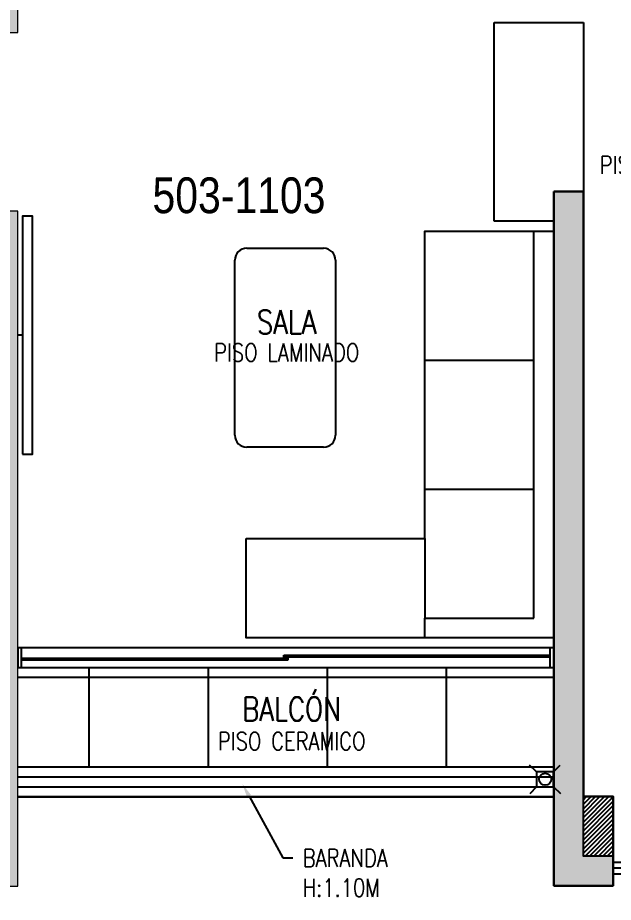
# Model space of a CAD drawing. Header units: millimetres. Extents: x 98 to 155, y -181 to 127.
# Drawn here: x 107.64 to 110.64, y 14.066 to 18.523 of the extents above; entities that cross this region are included whole.
import ezdxf
from ezdxf import colors
from ezdxf.entities.mleader import LeaderData, LeaderLine
from ezdxf.enums import TextEntityAlignment as Align
from ezdxf.math import Vec2, Vec3

# ---------------------------------------------------------------- set-up
doc = ezdxf.new("R2010")
doc.units = ezdxf.units.MM
doc.header["$LTSCALE"] = 15
doc.linetypes.add('X-REF_DP_Arquitectura$0$HIDDEN', pattern=[0.375, 0.25, -0.125])
doc.layers.get('0').update_dxf_attribs({"color": 250})
for name, color, linetype in [('A-BARANDAS', 250, 'Continuous'), ('A-HATCH', 250, 'Continuous'), ('A-MOBILIARIO', 250, 'Continuous'), ('A-MURO BAJO', 250, 'Continuous'), ('A-NUMERACIONDEP', 251, 'Continuous'), ('A-TEXTO-ACABADO PISO', 250, 'Continuous'), ('A_30_DispositivosSanit', 250, 'Continuous'), ('A_50_TextoAmbiente', 252, 'Continuous'), ('A_50_TextoIndicaciones', 250, 'Continuous'), ('A_50_Vigas', 250, 'X-REF_DP_Arquitectura$0$HIDDEN'), ('A_60_HatchEstructuras', 250, 'Continuous'), ('DLP_MOBILIARIO FIJO', 250, 'Continuous'), ('L6 Linea fina', 141, 'Continuous')]:
    doc.layers.add(name, color=color, linetype=linetype)
doc.layers.add('A-MUROS', color=252, linetype='Continuous', lineweight=30)
doc.layers.add('A_20_Estructuras', color=250, linetype='Continuous', lineweight=18)
doc.styles.add('JNV ING', font='romans.shx', dxfattribs={"width": 0.7, "oblique": 8, "height": 0.15})
doc.styles.add('R80', font='ARIALN.TTF', dxfattribs={"height": 2.03})
doc.styles.add('ROMANS', font='romans.shx', dxfattribs={"width": 0.8})
doc.styles.add('TXT_COTAS', font='romans.shx', dxfattribs={"width": 0.8})

# ---------------------------------------------------------------- blocks, each defined once
blk = doc.blocks.new('EF-TP')
at = {"layer": 'A_60_HatchEstructuras'}
h = blk.add_hatch(color=256, dxfattribs=at)
h.dxf.hatch_style = 1
h.paths.add_polyline_path([(-1.2, -7), (1.6, -7), (1.6, -7.6), (1.75, -7.6), (1.75, -7), (4.5, -7), (4.5, -9.55), (4.65, -9.55), (4.65, -7), (7.5001, -7), (7.5001, -6.85), (4.65, -6.85), (4.65, -4.3), (4.5, -4.3), (4.5, -6.85), (1.75, -6.85), (1.75, -6.25), (1.6, -6.25), (1.6, -6.85), (-1.2, -6.85), (-1.2, -2.9), (-1.15, -2.9), (-1.15, -2.8), (-1.35, -2.8), (-1.35, -11.05), (-1.15, -11.05), (-1.15, -10.95), (-1.2, -10.95)])
h.paths.add_polyline_path([(1.75, -8.35), (1.6, -8.35), (1.6, -9.55), (3.75, -9.55), (3.75, -9.4), (3.3, -9.4), (3.3, -7.8), (3.1, -7.8), (3.1, -9.4), (1.75, -9.4)], flags=17)
h.paths.add_polyline_path([(3.3, -4.45), (3.75, -4.45), (3.75, -4.3), (1.6, -4.3), (1.6, -5.5), (1.7468, -5.5), (1.75, -5.5), (1.75, -4.45), (3.1, -4.45), (3.1, -6.05), (3.3, -6.05)], flags=17)
h = blk.add_hatch(color=256, dxfattribs=at)
h.dxf.hatch_style = 1
h.paths.add_polyline_path([(9.15, -7.725), (10.65, -7.725), (10.65, -8.475), (10.8, -8.475), (10.8, -7.525), (9, -7.525), (9, -8.4), (7.5, -8.4), (7.5, -7.9), (7.35, -7.9), (7.35, -8.6), (9, -8.6), (9, -13.79), (9.15, -13.79)])
h.paths.add_polyline_path([(7.5, -10.35), (7.35, -10.35), (7.35, -13.85), (7.65, -13.85), (7.65, -13.7), (7.5, -13.7)])
h.paths.add_polyline_path([(10.8, -10.625), (10.65, -10.625), (10.65, -13.7), (10.5, -13.7), (10.5, -13.85), (10.8, -13.85)])
h = blk.add_hatch(color=256, dxfattribs=at)
h.dxf.hatch_style = 1
h.paths.add_polyline_path([(1.75, -10.45), (0, -10.45), (0, -13.85), (1.35, -13.85), (1.35, -13.7), (0.15, -13.7), (0.15, -10.6), (1.75, -10.6)])
h.paths.add_polyline_path([(2.7, -10.45), (2.55, -10.45), (2.55, -13.85), (2.7, -13.85)])
h.paths.add_polyline_path([(4.65, -10.45), (3.5, -10.45), (3.5, -10.6), (4.5, -10.6), (4.5, -13.7), (3.9, -13.7), (3.9, -13.85), (4.65, -13.85)])
at = {"layer": 'A_20_Estructuras'}
blk.add_lwpolyline([(-1.35, -2.8), (-1.35, -11.05), (-1.15, -11.05), (-1.15, -10.95), (-1.2, -10.95), (-1.2, -7), (1.6, -7), (1.6, -7.6), (1.75, -7.6), (1.75, -7), (4.5, -7), (4.5, -9.55), (4.65, -9.55), (4.65, -7), (7.5001, -7), (7.5001, -6.85)], dxfattribs=at)
for points in [[(7.5, -10.35), (7.35, -10.35), (7.35, -13.85), (7.65, -13.85), (7.65, -13.7), (7.5, -13.7)], [(4.65, -10.45), (3.5, -10.45), (3.5, -10.6), (4.5, -10.6), (4.5, -13.7), (3.9, -13.7), (3.9, -13.85), (4.65, -13.85)]]:
    blk.add_lwpolyline(points, close=True, dxfattribs=at)
at = {"layer": 'A_50_Vigas'}
for p, q in [((4.65, -13.4), (7.35, -13.4)), ((9, -13.79), (7.65, -13.79))]:
    blk.add_line(p, q, dxfattribs=at)
blk = doc.blocks.new('_Dot')
at = {"color": 0, "linetype": 'ByBlock', "lineweight": -2}
blk.add_line((-0.5, 0), (-1, 0), dxfattribs=at)
at = {"color": 0, "linetype": 'ByBlock', "const_width": 0.5}
blk.add_lwpolyline([(-0.25, 0, 1), (0.25, 0, 1)], format="xyb", close=True, dxfattribs=at)
blk = doc.blocks.new('MESA CENTRO')
for p, q in [((-0.1937, 0), (0.1937, 0)), ((-0.2537, -0.9421), (-0.2537, -0.06)), ((0.2537, -0.06), (0.2537, -0.9421)), ((0.1937, -1.0021), (-0.1937, -1.0021))]:
    blk.add_line(p, q)
for centre, start, end in [((-0.1937, -0.06), 90, 180), ((0.1937, -0.06), 0, 90), ((-0.1937, -0.9421), 180, 270), ((0.1937, -0.9421), 270, 0)]:
    blk.add_arc(centre, 0.06, start, end)
blk = doc.blocks.new('SOFA SEC')
for p, q in [((0, 0.65), (0.1, 0.65)), ((0.1, 0.65), (0.1, 0.1)), ((0.5, 0.65), (0.1, 0.65)), ((0.75, 0.65), (0.75, 0.1)), ((1.4, 0.65), (1.4, 0.1)), ((0.1, 0.1), (2.05, 0.1))]:
    blk.add_line(p, q)
blk.add_lwpolyline([(0.5, 1.55), (0.5, 0.65), (2.05, 0.65), (2.05, 0), (0, 0), (0, 1.55)], close=True)
blk = doc.blocks.new('A$C67C01FD6')
blk.add_line((0.025, 0), (0, 0))
blk.add_lwpolyline([(0.025, 0.6), (0.075, 0.6), (0.075, -0.6), (0.025, -0.6), (0.025, 0.6)])
blk = doc.blocks.new('DPTO 65')
at = {"layer": 'A-HATCH'}
h = blk.add_hatch(dxfattribs=at)
h.set_pattern_fill('ANSI31', color=256, scale=0.005)
h.set_pattern_definition([(45, (-50.050001, -4.05), (-0.01122532, 0.01122532), [])])
h.paths.add_polyline_path([(-8.85, 6.55), (-9, 6.55), (-9, 6.85), (-8.85, 6.85)])
h = blk.add_hatch(dxfattribs=at)
h.set_pattern_fill('_USER', color=256, scale=0.6, double=1, pattern_type=0)
h.set_pattern_definition([(0, (-6, 6.4), (0, 0.6), []), (90, (-6, 6.4), (-0.6, 4e-17), [])])
h.paths.add_polyline_path([(-8.7, 6.4), (-6, 6.4), (-6, 5.9), (-8.7, 5.9)])
at = {"elevation": 0}
blk.add_lwpolyline([(-9, 6.88), (-10.35, 6.88), (-10.35, 6.91), (-9, 6.91)], close=True, dxfattribs=at)
at = {"layer": 'A-BARANDAS', "elevation": 0}
for points in [[(-6, 6.5), (-8.7, 6.5)], [(-6, 6.45), (-8.7, 6.45)]]:
    blk.add_lwpolyline(points, dxfattribs=at)
at = {"layer": 'A-HATCH'}
blk.add_lwpolyline([(-8.85, 6.55), (-9, 6.55), (-9, 6.85), (-8.85, 6.85)], close=True, dxfattribs=at)
at = {"layer": 'A-MURO BAJO'}
for p, q in [((-6.02, 5.9, 0), (-8.68, 5.9, 0)), ((-8.68, 5.8, 0), (-6.02, 5.8, 0)), ((-8.7, 3.65), (-8.4, 3.65)), ((-8.4, 3.65), (-8.4, 2.65)), ((-8.85, 2.65), (-8.85, 3.5)), ((-8.4, 2.65), (-8.85, 2.65))]:
    blk.add_line(p, q, dxfattribs=at)
at = {"layer": 'A-MURO BAJO', "elevation": 0}
for points in [[(-6, 6.55), (-8.7, 6.55)], [(-6, 6.4), (-8.7, 6.4)]]:
    blk.add_lwpolyline(points, dxfattribs=at)
at = {"layer": 'A-MUROS'}
for p, q in [((-9, 7), (-8.7, 7)), ((-9, 7), (-9, 6.55)), ((-8.7, 3.5), (-8.7, 7)), ((-9, 6.55), (-8.85, 6.55)), ((-8.85, 3.5), (-8.85, 6.55)), ((-8.85, 3.5), (-8.7, 3.5))]:
    blk.add_line(p, q, dxfattribs=at)
at = {"layer": 'DLP_MOBILIARIO FIJO', "elevation": 0}
for points in [[(-8.7, 5.8), (-8.68, 5.8), (-8.68, 5.9), (-8.7, 5.9)], [(-6.02, 5.8), (-6, 5.8), (-6, 5.9), (-6.02, 5.9)], [(-7.34, 5.8375), (-8.68, 5.8375), (-8.68, 5.8475), (-7.34, 5.8475)], [(-7.36, 5.8625), (-6.02, 5.8625), (-6.02, 5.8525), (-7.36, 5.8525)]]:
    blk.add_lwpolyline(points, close=True, dxfattribs=at)
at = {"layer": 'A-MOBILIARIO'}
for name, p, rotation in [('SOFA SEC', (-8.7, 5.75, 0), 269.9995671478981), ('MESA CENTRO', (-7.3473, 4.7891, 0), 359.999977420888)]:
    blk.add_blockref(name, p, dxfattribs=dict(at, rotation=rotation))
at = {"layer": 'A-MOBILIARIO', "xscale": -1}
blk.add_blockref('A$C67C01FD6', (-6, 4.225, 0), dxfattribs=at)
blk = doc.blocks.new('0-sumidero')
for p, q in [((-0.0421, 0.0382), (-0.0763, 0.0724)), ((0.0435, 0.0382), (0.0777, 0.0724)), ((0.0435, 0.0382), (-0.0421, 0.0382)), ((-0.0421, 0.0382), (-0.0421, -0.0369)), ((0.0435, -0.0369), (0.0435, 0.0382)), ((-0.0421, -0.0369), (-0.0763, -0.0711)), ((-0.0421, -0.0369), (0.0435, -0.0369)), ((0.0435, -0.0369), (0.0777, -0.0711))]:
    blk.add_line(p, q)
blk.add_circle((0, 0), 0.0303)
blk = doc.blocks.new('sum')
at = {"layer": 'A_30_DispositivosSanit', "rotation": 45.00000007321594}
blk.add_blockref('0-sumidero', (0, 0), dxfattribs=at)
blk = doc.blocks.new('Vent SSHH F1')
at = {"layer": 'L6 Linea fina'}
ml = blk.add_multileader_mtext('Standard', dxfattribs=at)
ml.set_content('{\\LEA-01}\\PEXTRACTOR AXIAL\\P100 CFM Y 0.05" C.A.\\P18W/220V/1F/60Hz', color=12, style='JNV ING')
ml.set_leader_properties(color=256, linetype='ByLayer', lineweight=-1)
ml.build(insert=Vec2(0, 0))
ml.multileader.update_dxf_attribs({"dogleg_length": 0.05, "arrow_head_size": 0.15})
ctx = ml.context
ctx.base_point, ctx.char_height, ctx.arrow_head_size, ctx.landing_gap_size, ctx.plane_origin = Vec3(2.1635, -3.6839, 0), 0.15, 0.15, 0.07, Vec3(4.5707, -4.2864, 0)
notes = []
notes.append((ctx, [(1, (1, 1, 0), (2.1135, -3.6839, 0), (1, 0), 0.05, [(0, [(1.722, -3.2735, 0)], 0, [])])]))
ctx.mtext.insert, ctx.mtext.flow_direction = Vec3(2.2335, -3.5839, 0), 5
ctx.mtext.has_bg_fill, ctx.mtext.bg_color, ctx.mtext.bg_scale_factor, ctx.mtext.bg_transparency, ctx.mtext.use_window_bg_color = 1, -1027028792, 1.5, 0, 1
for ctx, leaders in notes:
    for number, flags, end, landing, length, lines in leaders:
        leader = LeaderData()
        leader.index, (leader.has_last_leader_line, leader.has_dogleg_vector, leader.attachment_direction) = number, flags
        leader.last_leader_point, leader.dogleg_vector, leader.dogleg_length = Vec3(end), Vec3(landing), length
        for number, points, colour, breaks in lines:
            line = LeaderLine()
            line.index, line.vertices, line.color, line.breaks = number, Vec3.list(points), colors.encode_raw_color(colour), breaks
            leader.lines.append(line)
        ctx.leaders.append(leader)

msp = doc.modelspace()

# ---------------------------------------------------------------- block references
msp.add_blockref('EF-TP', (102.9901, 27.9977))

# ---------------------------------------------------------------- texts
at = {"layer": 'A-TEXTO-ACABADO PISO', "char_height": 0.09, "attachment_point": 2, "rotation": 0, "style": 'ROMANS'}
for s, width, insert in [('PISO CERAMICO', 1.20225, (110.9439, 17.8258)), ('PISO LAMINADO', 1.034523, (108.9953, 16.8811, 0))]:
    msp.add_mtext_dynamic_manual_height_columns(s, width=width, gutter_width=12.5, heights=[0], dxfattribs=dict(at, insert=insert))
at = {"layer": 'A-TEXTO-ACABADO PISO', "insert": (109.0204, 14.9226), "char_height": 0.09, "attachment_point": 2, "style": 'ROMANS'}
msp.add_mtext_dynamic_manual_height_columns('PISO CERAMICO', width=1.20225, gutter_width=12.5, heights=[0], dxfattribs=at)
at = {"layer": 'A_50_TextoAmbiente', "style": 'ROMANS', "width": 0.8}
for s, p in [('SALA', (108.9952, 16.93, 0)), ('BALCÓN', (109.0201, 14.9794, 0))]:
    msp.add_text(s, height=0.12, dxfattribs=at).set_placement(p, align=Align.CENTER)

# ---------------------------------------------------------------- leaders
at = {"layer": 'A-NUMERACIONDEP'}
ml = msp.add_multileader_mtext('Standard', dxfattribs=at)
ml.set_content('503-1103', color=256, style='R80')
ml.set_leader_properties(color=256)
ml.set_arrow_properties(name='DOT')
ml.build(insert=Vec2(0, 0))
ml.multileader.update_dxf_attribs({"leader_type": 0, "has_text_frame": 1, "text_left_attachment_type": 2, "text_right_attachment_type": 2, "dogleg_length": 0.36, "arrow_head_size": 0.06, "scale": 0.06})
ctx = ml.context
ctx.base_point, ctx.scale, ctx.char_height, ctx.arrow_head_size, ctx.landing_gap_size, ctx.plane_origin = Vec3(108.268, 17.6262), 0.06, 0.18, 0.06, 0.06, Vec3(107.4782, 17.6218)
ctx.left_attachment, ctx.right_attachment, ctx.text_align_type = 2, 2, 1
notes = []
notes.append((ctx, [(0, (1, 1, 0), (109.333, 17.6262), (-1, 0), 0.0917, [(0, [(109.6196, 17.9751)], 0, [])])]))
ctx.mtext.insert, ctx.mtext.width, ctx.mtext.alignment, ctx.mtext.flow_direction = Vec3(108.7547, 17.7181), 0.461923, 2, 5
at = {"layer": 'A_50_TextoIndicaciones'}
ml = msp.add_multileader_mtext('Standard', dxfattribs=at)
ml.set_content('\\pxsm1;BARANDA \\P\\pt16;H:1.10M', color=256, style='TXT_COTAS')
ml.set_leader_properties(color=256)
ml.build(insert=Vec2(0, 0))
ml.multileader.update_dxf_attribs({"dogleg_length": 0.05, "arrow_head_size": 0.07})
ctx = ml.context
ctx.base_point, ctx.char_height, ctx.arrow_head_size, ctx.landing_gap_size, ctx.plane_origin = Vec3(109.0258, 14.2891), 0.09, 0.07, 0.05, Vec3(108.6218, 14.6927)
notes.append((ctx, [(0, (1, 1, 0), (108.9758, 14.2891), (1, 0), 0.05, [(0, [(108.7717, 14.6622)], 0, [])])]))
ctx.mtext.insert, ctx.mtext.width, ctx.mtext.defined_height, ctx.mtext.flow_direction = Vec3(109.0758, 14.3341), 1.149951, 0.8046, 5
for ctx, leaders in notes:
    for number, flags, end, landing, length, lines in leaders:
        leader = LeaderData()
        leader.index, (leader.has_last_leader_line, leader.has_dogleg_vector, leader.attachment_direction) = number, flags
        leader.last_leader_point, leader.dogleg_vector, leader.dogleg_length = Vec3(end), Vec3(landing), length
        for number, points, colour, breaks in lines:
            line = LeaderLine()
            line.index, line.vertices, line.color, line.breaks = number, Vec3.list(points), colors.encode_raw_color(colour), breaks
            leader.lines.append(line)
        ctx.leaders.append(leader)

# ---------------------------------------------------------------- next in the draw order: block references
at = {"rotation": 180}
msp.add_blockref('DPTO 65', (101.6401, 21.148), dxfattribs=at)

# ---------------------------------------------------------------- next in the draw order: block references
at = {"layer": 'A_30_DispositivosSanit', "rotation": 135.4214501941968}
msp.add_blockref('sum', (110.297, 14.6857, 0), dxfattribs=at)
at = {"layer": 'L6 Linea fina'}
msp.add_blockref('Vent SSHH F1', (104.7401, 23.548), dxfattribs=at)

doc.saveas('drawing.dxf')
